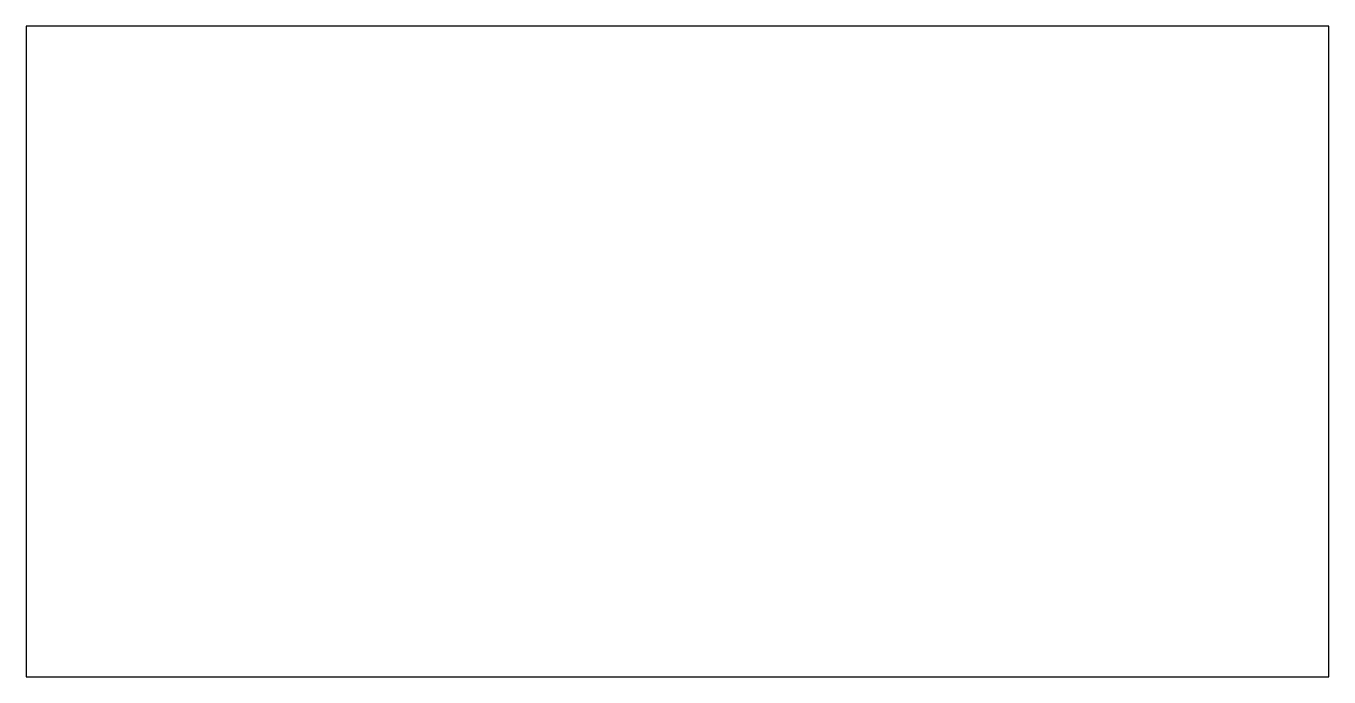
# Model space of a CAD drawing. Header units: millimetres. Extents: x -5 to 5, y -2.5 to 2.5.
import ezdxf

# ---------------------------------------------------------------- set-up
doc = ezdxf.new("R2010")
doc.units = ezdxf.units.MM
doc.layers.add('Shape2DView', color=7, linetype='CONTINUOUS')

msp = doc.modelspace()

# ---------------------------------------------------------------- linework, layer by layer
at = {"layer": 'Shape2DView'}
for p, q in [((5, 2.5), (-5, 2.5)), ((-5, 2.5), (-5, -2.5)), ((5, -2.5), (5, 2.5)), ((-5, -2.5), (5, -2.5))]:
    msp.add_line(p, q, dxfattribs=at)

doc.saveas('drawing.dxf')
